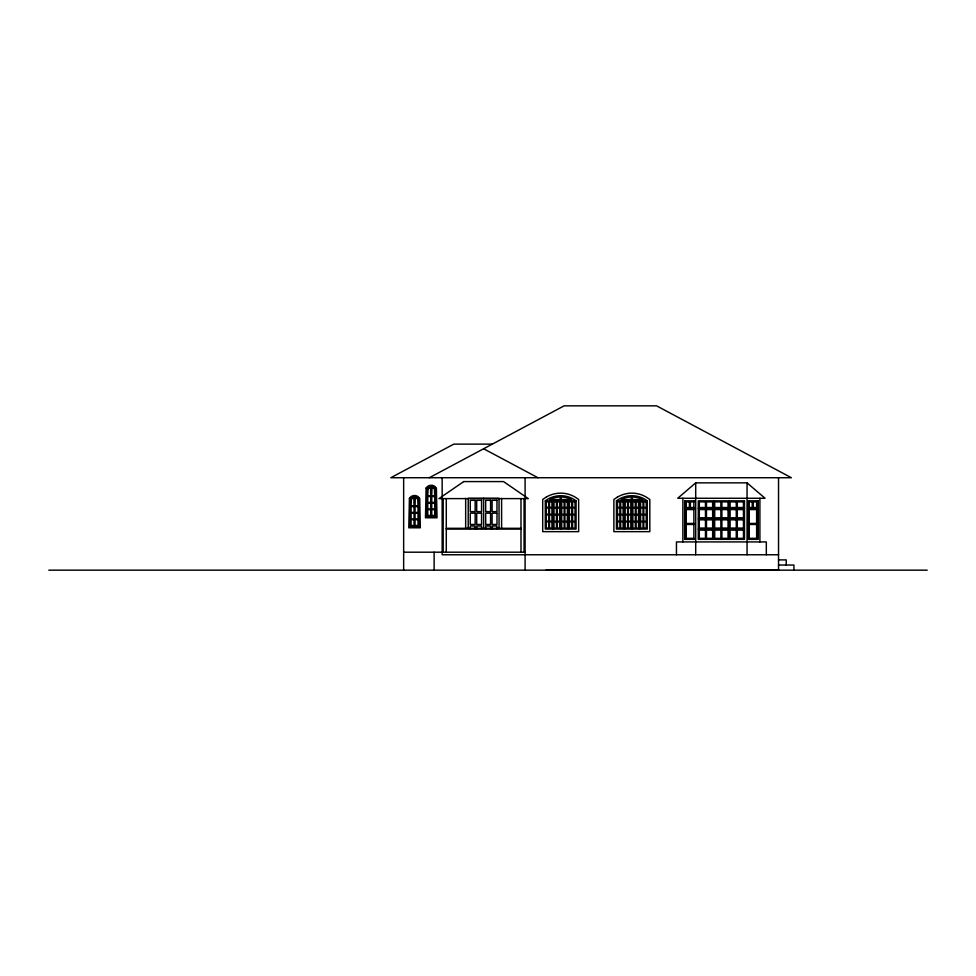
<?xml version="1.0" encoding="UTF-8"?>
<svg xmlns="http://www.w3.org/2000/svg" width="976" height="976" viewBox="0 0 976 976"><rect width="100%" height="100%" fill="white"/><g stroke="black" fill="none" stroke-linecap="round" stroke-linejoin="round"><path stroke-width="1.46" d="M695.705 482.864L677.734 498.272L765.038 498.272L747.055 482.864L695.705 482.864L695.705 554.758M429.318 477.728L564.128 405.833L656.567 405.833L791.365 477.728L390.815 477.728L453.803 444.129L492.319 444.129M545.279 500.834L576.084 500.834L576.084 529.077L545.279 529.077L545.279 500.834A25.681 25.681 0 0 1 576.084 500.834M616.442 500.834L647.259 500.834L647.259 529.077L616.442 529.077L616.442 500.834A25.681 25.681 0 0 1 647.259 500.834M694.436 500.834L684.688 500.834L684.688 539.35L694.436 539.35M693.887 501.871L690.191 501.871L690.191 507.52L693.887 507.52M748.873 501.871L752.569 501.871L752.569 507.52L748.873 507.52M684.688 508.545L694.436 508.545M698.279 508.545L744.493 508.545M748.336 508.545L757.535 508.545M693.887 509.57L685.957 509.57L685.957 523.429L693.887 523.429M748.873 509.57L756.815 509.57L756.815 523.429L748.873 523.429M698.279 518.817L744.493 518.817M693.887 524.466L685.957 524.466L685.957 538.325L693.887 538.325M748.873 524.466L756.815 524.466L756.815 538.325L748.873 538.325M446.276 528.309L520.989 528.309M446.276 529.077L520.989 529.077M698.279 529.077L744.493 529.077M403.649 552.196L525.1 552.196M778.531 554.758L442.165 554.758L442.165 477.728M778.531 559.895L786.229 559.895L786.229 565.031M778.531 565.031L793.927 565.031L793.927 570.167M546.157 569.911L778.531 569.911M48.8 570.167L927.2 570.167M483.632 448.765L537.935 477.728M778.531 477.728L778.531 570.167M766.319 554.758L766.319 541.924L676.453 541.924L676.453 554.758M759.901 498.272L759.901 541.924M757.535 500.834L757.535 539.35M756.632 501.871L756.632 507.52M756.632 509.57L756.632 523.429M756.632 524.466L756.632 538.325M753.301 501.871L753.301 507.52M752.386 501.871L752.386 507.52M749.056 501.871L749.056 507.52M749.056 509.57L749.056 523.429M749.056 524.466L749.056 538.325M748.873 500.834L748.873 539.35M747.055 482.864L747.055 554.758M729.084 500.834L729.084 539.35M713.676 500.834L713.676 539.35M693.887 500.834L693.887 539.35M690.374 501.871L690.374 507.52M689.471 501.871L689.471 507.52M686.14 501.871L686.14 507.52M686.14 509.57L686.14 523.429M686.14 524.466L686.14 538.325M685.225 500.834L685.225 539.35M682.871 498.272L682.871 541.924M639.561 500.834L639.561 529.077M631.85 500.834L631.85 529.077M624.152 500.834L624.152 529.077M568.386 500.834L568.386 529.077M560.688 500.834L560.688 529.077M552.977 500.834L552.977 529.077M525.1 477.728L525.1 570.167M524.075 498.675L524.075 552.196M520.989 498.675L520.989 552.196M501.603 498.394L501.603 528.284M499.041 528.223L499.041 498.272L468.224 498.272L468.224 528.223M496.979 528.821L496.979 526.003L492.099 526.003L492.099 528.821M490.562 528.821L490.562 526.003L485.682 526.003L485.682 528.821M483.632 498.272L483.632 528.223M481.571 528.821L481.571 526.003L476.703 526.003L476.703 528.821M475.153 528.821L475.153 526.003L470.273 526.003L470.273 528.821M465.662 498.394L465.662 528.284M446.276 498.675L446.276 552.196M443.189 498.675L443.189 552.196M434.125 552.196L434.125 570.167M403.649 477.728L403.649 570.167M409.42 498.26L408.785 527.796L420.339 527.796L419.704 498.26A6.112 6.112 0 0 0 409.42 498.26M411.372 499.505L411.091 505.836L414.044 505.836L413.812 497.833A3.782 3.782 0 0 0 411.372 499.505M426.109 487.988L425.475 517.78L437.028 517.78L436.394 487.988A6.112 6.112 0 0 0 426.109 487.988M428.061 489.232L427.781 495.82L430.733 495.82L430.501 487.573A3.782 3.782 0 0 0 428.061 489.232M463.734 481.583L438.956 498.614L528.309 498.614L503.531 481.583L463.734 481.583M546.255 497.101L542.705 499.468L542.705 531.652L578.658 531.652L578.658 499.468L575.12 497.101A28.243 28.243 0 0 0 546.255 497.101M617.418 497.101L613.88 499.468L613.88 531.652L649.821 531.652L649.821 499.468L646.283 497.101A28.243 28.243 0 0 0 617.418 497.101M550.537 499.2L549.854 499.553L560.175 499.553L560.175 497.016L558.077 497.126A24.388 24.388 0 0 0 550.537 499.2M621.712 499.2L621.029 499.553L631.338 499.553L631.338 497.016L629.239 497.126A24.388 24.388 0 0 0 621.712 499.2M434.71 495.82L431.758 495.82L432.002 487.573A3.782 3.782 0 0 1 434.442 489.232L434.71 495.82M430.733 496.589L427.781 496.589L427.781 502.372L430.733 502.372L430.733 496.589M434.71 496.589L431.758 496.589L431.758 502.372L434.71 502.372L434.71 496.589M571.509 499.553L561.2 499.553L561.2 497.016L563.298 497.126A24.388 24.388 0 0 1 570.826 499.2L571.509 499.553M642.672 499.553L632.363 499.553L632.363 497.016L634.461 497.126A24.388 24.388 0 0 1 642.001 499.2L642.672 499.553M475.153 500.322L470.273 500.322L470.273 511.619L475.153 511.619L475.153 500.322M481.571 500.322L476.703 500.322L476.703 511.619L481.571 511.619L481.571 500.322M490.562 500.322L485.682 500.322L485.682 511.619L490.562 511.619L490.562 500.322M496.979 500.322L492.099 500.322L492.099 511.619L496.979 511.619L496.979 500.322M744.493 500.834L698.279 500.834L698.279 539.35L744.493 539.35L744.493 500.834M758.084 500.834L748.336 500.834L748.336 539.35L758.084 539.35L758.084 500.834M548.744 501.871L546.304 501.871L546.304 507.252L548.744 507.252L548.744 501.871M551.952 501.871L549.512 501.871L549.512 507.252L551.952 507.252L551.952 501.871M556.442 501.871L554.002 501.871L554.002 507.252L556.442 507.252L556.442 501.871M559.651 501.871L557.211 501.871L557.211 507.252L559.651 507.252L559.651 501.871M564.152 501.871L561.712 501.871L561.712 507.252L564.152 507.252L564.152 501.871M567.361 501.871L564.921 501.871L564.921 507.252L567.361 507.252L567.361 501.871M571.851 501.871L569.411 501.871L569.411 507.252L571.851 507.252L571.851 501.871M575.059 501.871L572.619 501.871L572.619 507.252L575.059 507.252L575.059 501.871M619.919 501.871L617.479 501.871L617.479 507.252L619.919 507.252L619.919 501.871M623.127 501.871L620.687 501.871L620.687 507.252L623.127 507.252L623.127 501.871M627.617 501.871L625.177 501.871L625.177 507.252L627.617 507.252L627.617 501.871M630.825 501.871L628.385 501.871L628.385 507.252L630.825 507.252L630.825 501.871M635.315 501.871L632.875 501.871L632.875 507.252L635.315 507.252L635.315 501.871M638.524 501.871L636.084 501.871L636.084 507.252L638.524 507.252L638.524 501.871M643.025 501.871L640.585 501.871L640.585 507.252L643.025 507.252L643.025 501.871M646.234 501.871L643.794 501.871L643.794 507.252L646.234 507.252L646.234 501.871M689.654 501.871L685.957 501.871L685.957 507.52L689.654 507.52L689.654 501.871M705.465 501.871L699.304 501.871L699.304 507.52L705.465 507.52L705.465 501.871M712.651 501.871L706.49 501.871L706.49 507.52L712.651 507.52L712.651 501.871M720.874 501.871L714.7 501.871L714.7 507.52L720.874 507.52L720.874 501.871M728.059 501.871L721.898 501.871L721.898 507.52L728.059 507.52L728.059 501.871M736.27 501.871L730.109 501.871L730.109 507.52L736.27 507.52L736.27 501.871M743.468 501.871L737.307 501.871L737.307 507.52L743.468 507.52L743.468 501.871M756.815 501.871L753.118 501.871L753.118 507.52L756.815 507.52L756.815 501.871M430.733 503.14L427.781 503.14L427.781 508.923L430.733 508.923L430.733 503.14M434.71 503.14L431.758 503.14L431.758 508.923L434.71 508.923L434.71 503.14M418.021 505.836L415.068 505.836L415.312 497.833A3.782 3.782 0 0 1 417.752 499.505L418.021 505.836M414.044 506.605L411.091 506.605L411.091 512.388L414.044 512.388L414.044 506.605M418.021 506.605L415.068 506.605L415.068 512.388L418.021 512.388L418.021 506.605M548.744 508.032L546.304 508.032L546.304 514.193L548.744 514.193L548.744 508.032M551.952 508.032L549.512 508.032L549.512 514.193L551.952 514.193L551.952 508.032M556.442 508.032L554.002 508.032L554.002 514.193L556.442 514.193L556.442 508.032M559.651 508.032L557.211 508.032L557.211 514.193L559.651 514.193L559.651 508.032M564.152 508.032L561.712 508.032L561.712 514.193L564.152 514.193L564.152 508.032M567.361 508.032L564.921 508.032L564.921 514.193L567.361 514.193L567.361 508.032M571.851 508.032L569.411 508.032L569.411 514.193L571.851 514.193L571.851 508.032M575.059 508.032L572.619 508.032L572.619 514.193L575.059 514.193L575.059 508.032M619.919 508.032L617.479 508.032L617.479 514.193L619.919 514.193L619.919 508.032M623.127 508.032L620.687 508.032L620.687 514.193L623.127 514.193L623.127 508.032M627.617 508.032L625.177 508.032L625.177 514.193L627.617 514.193L627.617 508.032M630.825 508.032L628.385 508.032L628.385 514.193L630.825 514.193L630.825 508.032M635.315 508.032L632.875 508.032L632.875 514.193L635.315 514.193L635.315 508.032M638.524 508.032L636.084 508.032L636.084 514.193L638.524 514.193L638.524 508.032M643.025 508.032L640.585 508.032L640.585 514.193L643.025 514.193L643.025 508.032M646.234 508.032L643.794 508.032L643.794 514.193L646.234 514.193L646.234 508.032M705.465 509.57L699.304 509.57L699.304 517.78L705.465 517.78L705.465 509.57M712.651 509.57L706.49 509.57L706.49 517.78L712.651 517.78L712.651 509.57M720.874 509.57L714.7 509.57L714.7 517.78L720.874 517.78L720.874 509.57M728.059 509.57L721.898 509.57L721.898 517.78L728.059 517.78L728.059 509.57M736.27 509.57L730.109 509.57L730.109 517.78L736.27 517.78L736.27 509.57M743.468 509.57L737.307 509.57L737.307 517.78L743.468 517.78L743.468 509.57M430.733 509.692L427.781 509.692L427.781 515.474L430.733 515.474L430.733 509.692M434.71 509.692L431.758 509.692L431.758 515.474L434.71 515.474L434.71 509.692M414.044 513.156L411.091 513.156L411.091 518.939L414.044 518.939L414.044 513.156M418.021 513.156L415.068 513.156L415.068 518.939L418.021 518.939L418.021 513.156M475.153 513.169L470.273 513.169L470.273 524.466L475.153 524.466L475.153 513.169M481.571 513.169L476.703 513.169L476.703 524.466L481.571 524.466L481.571 513.169M490.562 513.169L485.682 513.169L485.682 524.466L490.562 524.466L490.562 513.169M496.979 513.169L492.099 513.169L492.099 524.466L496.979 524.466L496.979 513.169M548.744 514.962L546.304 514.962L546.304 521.123L548.744 521.123L548.744 514.962M551.952 514.962L549.512 514.962L549.512 521.123L551.952 521.123L551.952 514.962M556.442 514.962L554.002 514.962L554.002 521.123L556.442 521.123L556.442 514.962M559.651 514.962L557.211 514.962L557.211 521.123L559.651 521.123L559.651 514.962M564.152 514.962L561.712 514.962L561.712 521.123L564.152 521.123L564.152 514.962M567.361 514.962L564.921 514.962L564.921 521.123L567.361 521.123L567.361 514.962M571.851 514.962L569.411 514.962L569.411 521.123L571.851 521.123L571.851 514.962M575.059 514.962L572.619 514.962L572.619 521.123L575.059 521.123L575.059 514.962M619.919 514.962L617.479 514.962L617.479 521.123L619.919 521.123L619.919 514.962M623.127 514.962L620.687 514.962L620.687 521.123L623.127 521.123L623.127 514.962M627.617 514.962L625.177 514.962L625.177 521.123L627.617 521.123L627.617 514.962M630.825 514.962L628.385 514.962L628.385 521.123L630.825 521.123L630.825 514.962M635.315 514.962L632.875 514.962L632.875 521.123L635.315 521.123L635.315 514.962M638.524 514.962L636.084 514.962L636.084 521.123L638.524 521.123L638.524 514.962M643.025 514.962L640.585 514.962L640.585 521.123L643.025 521.123L643.025 514.962M646.234 514.962L643.794 514.962L643.794 521.123L646.234 521.123L646.234 514.962M435.747 516.499L426.756 516.499L426.756 489.537A4.819 4.819 0 0 1 435.747 489.537L435.747 516.499M414.044 519.708L411.091 519.708L411.091 525.491L414.044 525.491L414.044 519.708M418.021 519.708L415.068 519.708L415.068 525.491L418.021 525.491L418.021 519.708M705.465 519.842L699.304 519.842L699.304 528.053L705.465 528.053L705.465 519.842M712.651 519.842L706.49 519.842L706.49 528.053L712.651 528.053L712.651 519.842M720.874 519.842L714.7 519.842L714.7 528.053L720.874 528.053L720.874 519.842M728.059 519.842L721.898 519.842L721.898 528.053L728.059 528.053L728.059 519.842M736.27 519.842L730.109 519.842L730.109 528.053L736.27 528.053L736.27 519.842M743.468 519.842L737.307 519.842L737.307 528.053L743.468 528.053L743.468 519.842M548.744 521.892L546.304 521.892L546.304 528.053L548.744 528.053L548.744 521.892M551.952 521.892L549.512 521.892L549.512 528.053L551.952 528.053L551.952 521.892M556.442 521.892L554.002 521.892L554.002 528.053L556.442 528.053L556.442 521.892M559.651 521.892L557.211 521.892L557.211 528.053L559.651 528.053L559.651 521.892M564.152 521.892L561.712 521.892L561.712 528.053L564.152 528.053L564.152 521.892M567.361 521.892L564.921 521.892L564.921 528.053L567.361 528.053L567.361 521.892M571.851 521.892L569.411 521.892L569.411 528.053L571.851 528.053L571.851 521.892M575.059 521.892L572.619 521.892L572.619 528.053L575.059 528.053L575.059 521.892M619.919 521.892L617.479 521.892L617.479 528.053L619.919 528.053L619.919 521.892M623.127 521.892L620.687 521.892L620.687 528.053L623.127 528.053L623.127 521.892M627.617 521.892L625.177 521.892L625.177 528.053L627.617 528.053L627.617 521.892M630.825 521.892L628.385 521.892L628.385 528.053L630.825 528.053L630.825 521.892M635.315 521.892L632.875 521.892L632.875 528.053L635.315 528.053L635.315 521.892M638.524 521.892L636.084 521.892L636.084 528.053L638.524 528.053L638.524 521.892M643.025 521.892L640.585 521.892L640.585 528.053L643.025 528.053L643.025 521.892M646.234 521.892L643.794 521.892L643.794 528.053L646.234 528.053L646.234 521.892M419.058 526.515L410.066 526.515L410.066 499.81A4.819 4.819 0 0 1 419.058 499.81L419.058 526.515M705.465 530.114L699.304 530.114L699.304 538.325L705.465 538.325L705.465 530.114M712.651 530.114L706.49 530.114L706.49 538.325L712.651 538.325L712.651 530.114M720.874 530.114L714.7 530.114L714.7 538.325L720.874 538.325L720.874 530.114M728.059 530.114L721.898 530.114L721.898 538.325L728.059 538.325L728.059 530.114M736.27 530.114L730.109 530.114L730.109 538.325L736.27 538.325L736.27 530.114M743.468 530.114L737.307 530.114L737.307 538.325L743.468 538.325L743.468 530.114"/></g></svg>
